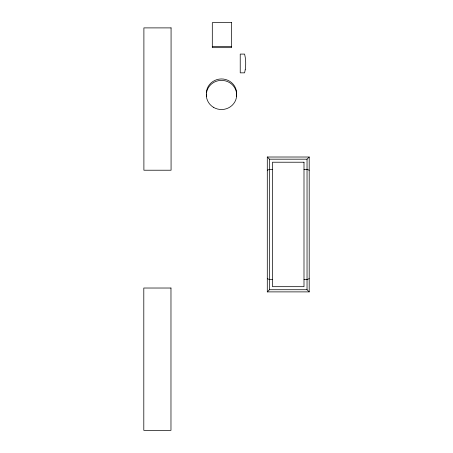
<?xml version="1.0" encoding="UTF-8"?>
<svg xmlns="http://www.w3.org/2000/svg" width="453" height="453" viewBox="0 0 453 453"><rect width="100%" height="100%" fill="white"/><g stroke="black" fill="none" stroke-linecap="round" stroke-linejoin="round"><path stroke-width="0.68" d="M309.201 291.885L307.038 289.722L307.038 159.179L309.201 157.015L267.293 157.015L267.293 291.885L309.201 291.885L309.201 157.015M267.293 291.885L269.456 289.722L269.456 159.179L267.293 157.015M267.293 170.22L269.456 169.394L272.496 169.394M309.201 278.68L307.038 279.507L303.997 279.507M212.304 46.529L231.608 46.529M269.456 159.179L307.038 159.179M303.997 169.394L307.038 169.394L309.201 170.22M272.496 279.507L269.456 279.507L267.293 278.68M269.456 289.722L307.038 289.722M206.341 92.888A15.17 14.581 0 0 1 223.482 79.071A15.17 14.581 0 0 1 236.307 96.687M206.687 96.682A15.17 14.581 0 0 1 206.341 94.156M245.22 69.779L244.609 72.848L240.226 72.848L240.226 54.088L244.609 54.088L245.22 57.157A40.696 40.696 0 0 1 245.215 69.779M231.608 22.65L212.304 22.65L212.304 47.673L231.608 47.673L231.608 22.65M171.07 27.893L143.895 27.893L143.895 170.22L171.07 170.22L171.07 27.893M303.997 162.219L272.496 162.219L272.496 286.681L303.997 286.681L303.997 162.219M170.974 288.023L143.799 288.023L143.799 430.35L170.974 430.35L170.974 288.023M213.346 107.248A15.17 14.581 0 0 0 236.653 95.589A15.17 14.581 0 0 0 214.496 82.021A15.17 14.581 0 0 0 213.346 107.248"/></g></svg>
